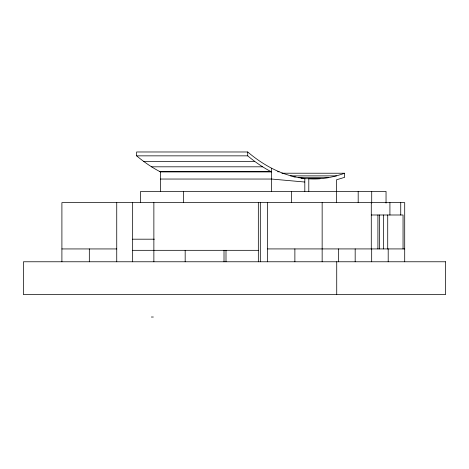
<?xml version="1.0" encoding="UTF-8"?>
<svg xmlns="http://www.w3.org/2000/svg" width="469" height="469" viewBox="0 0 469 469"><rect width="100%" height="100%" fill="white"/><g stroke="black" fill="none" stroke-linecap="round" stroke-linejoin="round"><path stroke-width="0.7" d="M344.604 173.243L344.639 177.329L336.466 179.815L336.466 191.416M308.795 191.416L308.795 178.736C320.96 179.615 333.207 177.364 344.639 173.231L281.846 173.213M304.815 191.416L304.815 178.419C283.475 176.315 263.848 165.715 247.72 151.979L136.631 151.979L136.631 155.849C144.001 162.016 151.933 167.544 160.504 171.918L271.592 171.918C263.021 167.544 255.089 162.016 247.72 155.849L136.631 155.849M143.602 161.412L254.69 161.412M151.469 166.812L262.558 166.812M159.466 171.431L270.554 171.431M277.589 171.765L279.049 171.765M290.422 175.875L336.466 175.875M293.864 176.96L295.323 176.96M298.302 177.704L328.271 177.704M301.162 178.419L304.815 178.449M304.41 178.736L320.034 178.73M160.504 179.041L271.592 179.041L304.744 182.025M371.284 214.995L403.047 214.995L403.047 248.922M132.657 239.19L154.407 239.19M61.902 248.939L116.74 248.939M267.606 248.922L404.706 248.922M132.657 250.323L258.331 250.323M151.346 317.021L153.34 317.021M404.706 261.772L404.706 202.626L61.902 202.626L61.902 261.772M400.731 202.626L400.731 214.995M389.921 202.626L389.921 214.995M388.197 248.922L388.197 261.772M387.722 214.995L387.722 248.922M386.04 203.13L386.04 191.416L140.612 191.416L140.612 202.626M383.595 214.995L383.595 248.922M379.614 214.995L379.614 248.922M377.914 214.995L377.914 248.922M371.712 191.416L371.712 203.018M371.683 248.922L371.683 261.772M371.284 202.626L371.284 248.922M358.187 191.416L358.187 202.626M355.174 248.922L355.174 261.772M338.659 248.922L338.659 261.772M336.73 261.772L336.73 294.638M336.636 191.416L336.636 202.626M322.15 202.626L322.15 261.772M294.878 248.922L294.878 261.772M291.478 191.416L291.478 202.626M271.592 168.236L271.592 191.416M267.606 202.626L267.606 261.772M260.318 202.626L260.318 261.772M258.331 202.626L258.331 261.772M247.72 151.979L247.72 155.849M225.999 250.323L225.999 261.772M224.012 250.323L224.012 261.772M185.173 250.323L185.173 261.772M183.514 191.416L183.514 202.626M160.504 171.918L160.504 191.416M153.867 202.626L153.867 261.772M132.657 202.626L132.657 261.772M116.74 202.626L116.74 261.772M89.321 248.939L89.321 261.772M445.55 261.772L23.45 261.772L23.45 294.638L445.55 294.638L445.55 261.772"/></g></svg>
